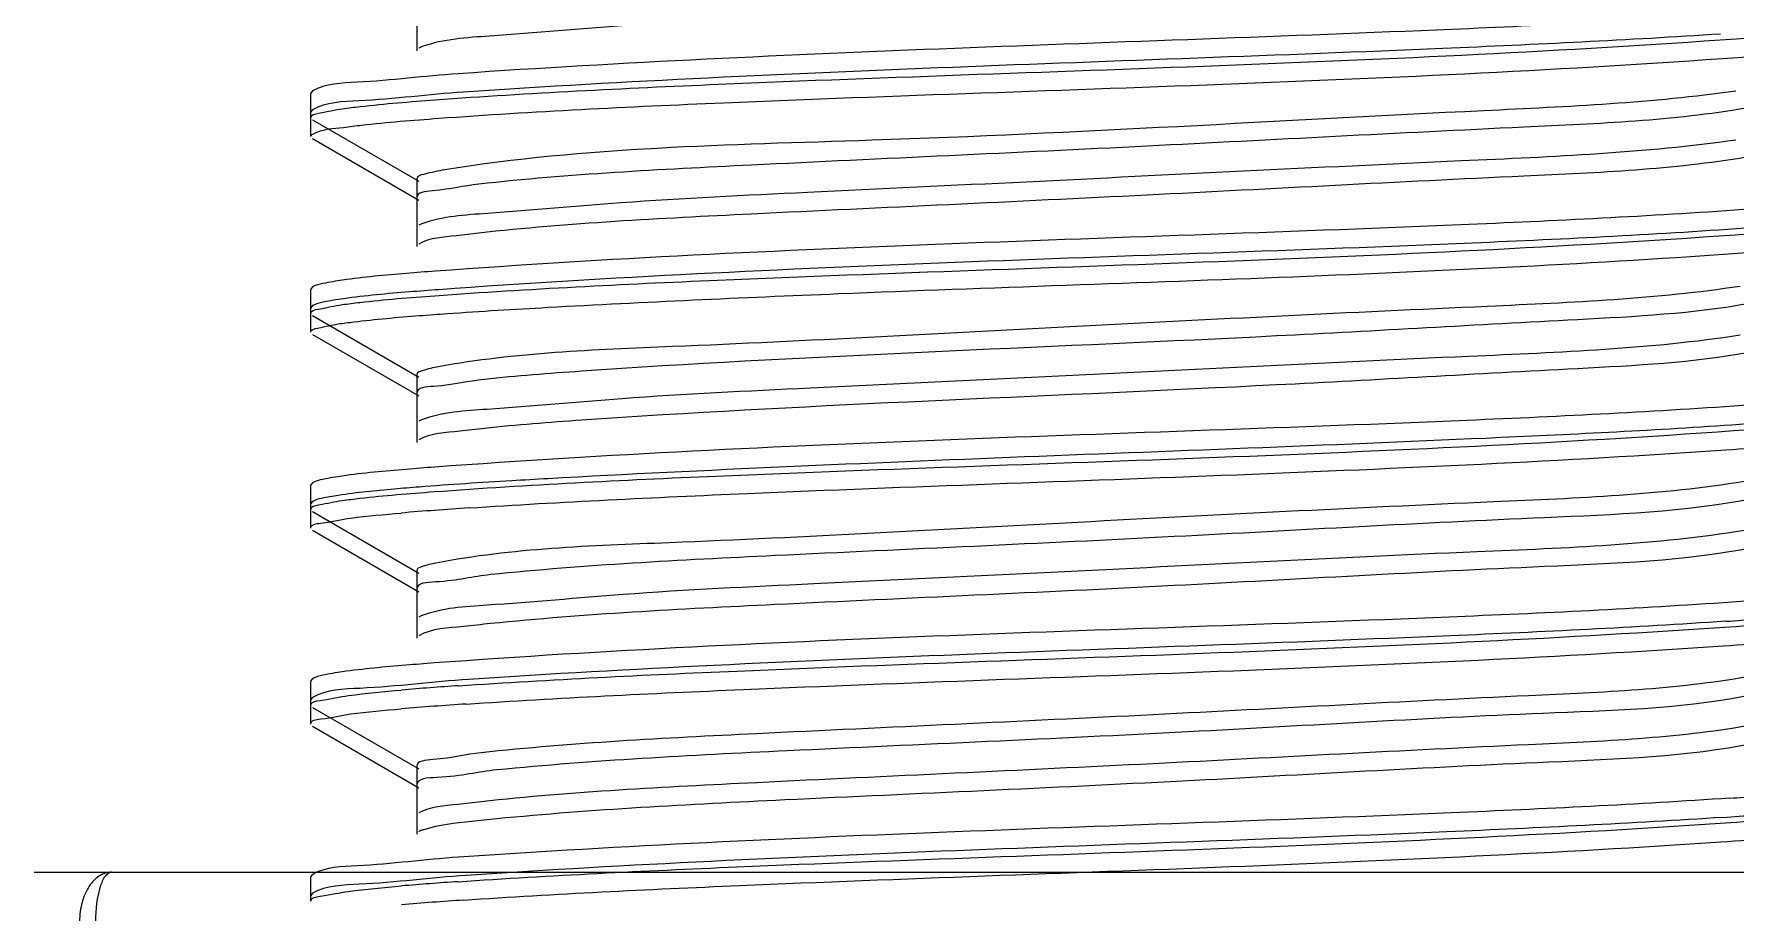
# Model space of a CAD drawing. Extents: x 1725261 to 1937680, y 860327 to 1571294.
# Drawn here: x 1825623.4 to 1825830.3, y 1252904 to 1253010.8 of the extents above; entities that cross this region are included whole.
import ezdxf

# ---------------------------------------------------------------- set-up
doc = ezdxf.new("R2010")
doc.units = 0
doc.header["$LTSCALE"] = 1000
doc.header["$MEASUREMENT"] = 0

msp = doc.modelspace()

# ---------------------------------------------------------------- linework, layer by layer
at = {"linetype": 'Continuous'}
for p, q in [((1825669.89, 1253014.76), (1825669.89, 1253008.81)), ((1825670.57, 1253009.3), (1825670.15, 1253009.11)), ((1825657.22, 1253003.91), (1825657, 1253003.65)), ((1825657, 1253000.67), (1825657, 1253003.65)), ((1825657, 1253000.67), (1825657, 1253003.65)), ((1825657.22, 1253001.63), (1825657, 1253001.37)), ((1825657, 1252998.39), (1825657, 1253001.37)), ((1825657, 1252998.39), (1825657, 1253001.37)), ((1825657.22, 1253000.41), (1825670.15, 1252992.93)), ((1825657.22, 1252998.13), (1825670.15, 1252990.65)), ((1825669.89, 1252993.23), (1825669.89, 1252987.28)), ((1825669.89, 1252990.95), (1825669.89, 1252985)), ((1825670.53, 1252987.75), (1825670.15, 1252987.58)), ((1825657.22, 1252980.1), (1825657, 1252979.83)), ((1825657, 1252976.86), (1825657, 1252979.83)), ((1825657, 1252976.86), (1825657, 1252979.83)), ((1825657.22, 1252977.82), (1825657, 1252977.56)), ((1825657, 1252974.58), (1825657, 1252977.56)), ((1825657, 1252974.58), (1825657, 1252977.56)), ((1825657.22, 1252976.6), (1825670.15, 1252969.12)), ((1825657.22, 1252974.32), (1825670.15, 1252966.84)), ((1825669.89, 1252969.42), (1825669.89, 1252963.46)), ((1825669.89, 1252967.14), (1825669.89, 1252961.18)), ((1825670.49, 1252963.92), (1825670.15, 1252963.76)), ((1825657.22, 1252956.28), (1825657, 1252956.02)), ((1825657, 1252953.05), (1825657, 1252956.02)), ((1825657, 1252953.05), (1825657, 1252956.02)), ((1825657.22, 1252954), (1825657, 1252953.74)), ((1825657, 1252950.77), (1825657, 1252953.74)), ((1825657, 1252950.77), (1825657, 1252953.74)), ((1825657.22, 1252952.78), (1825670.15, 1252945.3)), ((1825657.22, 1252950.51), (1825670.15, 1252943.02)), ((1825669.89, 1252945.6), (1825669.89, 1252939.65)), ((1825669.89, 1252943.32), (1825669.89, 1252937.37)), ((1825670.45, 1252940.09), (1825670.15, 1252939.95)), ((1825657.22, 1252932.47), (1825657, 1252932.21)), ((1825657, 1252929.23), (1825657, 1252932.21)), ((1825657, 1252929.23), (1825657, 1252932.21)), ((1825657.22, 1252930.19), (1825657, 1252929.93)), ((1825657, 1252926.95), (1825657, 1252929.93)), ((1825657, 1252926.95), (1825657, 1252929.93)), ((1825657.22, 1252928.97), (1825670.15, 1252921.49)), ((1825657.22, 1252926.69), (1825670.15, 1252919.21)), ((1825669.89, 1252921.79), (1825669.89, 1252915.84)), ((1825669.89, 1252919.51), (1825669.89, 1252913.56)), ((1825623.37, 1252908.93), (1825881.13, 1252908.93)), ((1825657.22, 1252908.66), (1825657, 1252908.4)), ((1825657, 1252905.42), (1825657, 1252908.4)), ((1825657, 1252905.42), (1825657, 1252908.4)), ((1825657.22, 1252906.38), (1825657, 1252906.12))]:
    msp.add_line(p, q, dxfattribs=at)
for centre, radius, start, end in [((1825704.01, 1252523.48), 430.63, 93.7001, 94.7988), ((1825801.5, 1253356.32), 417.79, 273.7805, 274.8013), ((1825702.36, 1252522.82), 409.7, 93.8313, 94.8034), ((1825703.61, 1252504.75), 425.53, 93.732, 94.7995), ((1825802.16, 1253326.38), 409.36, 273.8319, 274.8049), ((1825801.08, 1253337.82), 423.12, 273.7466, 274.8005), ((1825702.27, 1252500.16), 408.54, 93.839, 94.8036), ((1825703.19, 1252486.24), 420.21, 93.7656, 94.8004)]:
    msp.add_arc(centre, radius, start, end, dxfattribs=at)
for points, knots in [([(1825831.06, 1253019.6), (1825820.31, 1253017.9), (1825791.63, 1253016.84), (1825754.11, 1253014.84), (1825719.73, 1253013.22), (1825697.46, 1253012.17), (1825681.6, 1253010.72), (1825673.17, 1253010.23), (1825670.57, 1253009.3)], [0, 0, 0, 0, 0.202975, 0.533469, 0.701272, 0.84507, 0.948501, 1, 1, 1, 1]), ([(1825829.61, 1253013.19), (1825818.33, 1253012.42), (1825766.76, 1253009.94), (1825715.13, 1253008.75), (1825674.91, 1253006.01)], [0, 0, 0, 0, 0.219054, 1, 1, 1, 1]), ([(1825672.13, 1253002.84), (1825683.6, 1253003.68), (1825736.99, 1253006.28), (1825790.45, 1253007.34), (1825832.28, 1253010.41)], [0, 0, 0, 0, 0.215159, 1, 1, 1, 1]), ([(1825828.41, 1253010.83), (1825817.16, 1253010.09), (1825766.22, 1253007.65), (1825715.21, 1253006.43), (1825675.58, 1253003.78)], [0, 0, 0, 0, 0.221129, 1, 1, 1, 1]), ([(1825672.56, 1253000.59), (1825684.09, 1253001.43), (1825737.4, 1253004.02), (1825790.79, 1253005.06), (1825832.49, 1253008.14)], [0, 0, 0, 0, 0.216534, 1, 1, 1, 1]), ([(1825674.91, 1253006.01), (1825670.82, 1253005.73), (1825665.08, 1253004.94), (1825658.82, 1253004.83), (1825657.23, 1253003.91)], [0, 0, 0, 0, 0.690237, 1, 1, 1, 1]), ([(1825675.58, 1253003.78), (1825671.33, 1253003.49), (1825665.38, 1253002.67), (1825658.88, 1253002.58), (1825657.23, 1253001.63)], [0, 0, 0, 0, 0.690889, 1, 1, 1, 1]), ([(1825830.27, 1253003.9), (1825820.13, 1253002.44), (1825785, 1253000.94), (1825732.8, 1252997.67), (1825690.42, 1252997.09), (1825673.3, 1252994.32)], [0, 0, 0, 0, 0.19541, 0.669181, 1, 1, 1, 1]), ([(1825657, 1253000.67), (1825657, 1253001.04), (1825658.89, 1253001.36), (1825659.89, 1253001.62), (1825660.86, 1253001.75)], [0, 0, 0, 0, 0.27452, 1, 1, 1, 1]), ([(1825660.86, 1253001.75), (1825661.57, 1253001.85), (1825665.32, 1253002.31), (1825669.09, 1253002.61), (1825672.13, 1253002.84)], [0, 0, 0, 0, 0.191293, 1, 1, 1, 1]), ([(1825831.52, 1253001.82), (1825822.61, 1253000.3), (1825798.21, 1252999.29), (1825757.93, 1252997.09), (1825715.55, 1252995.17), (1825688.43, 1252993.8), (1825677.43, 1252992.58)], [0, 0, 0, 0, 0.175715, 0.472791, 0.784833, 1, 1, 1, 1]), ([(1825657, 1252998.39), (1825657, 1252998.52), (1825658.42, 1252999.41), (1825659.72, 1252999.32), (1825660.99, 1252999.49)], [0, 0, 0, 0, 0.088736, 1, 1, 1, 1]), ([(1825660.99, 1252999.49), (1825661.72, 1252999.59), (1825665.57, 1253000.06), (1825669.43, 1253000.36), (1825672.56, 1253000.59)], [0, 0, 0, 0, 0.191581, 1, 1, 1, 1]), ([(1825830.27, 1252997.95), (1825819.2, 1252996.36), (1825790.35, 1252995.18), (1825752.73, 1252993.25), (1825718.7, 1252991.63), (1825696.81, 1252990.6), (1825681.3, 1252989.15), (1825673.05, 1252988.68), (1825670.53, 1252987.75)], [0, 0, 0, 0, 0.209449, 0.539982, 0.706178, 0.848006, 0.949655, 1, 1, 1, 1]), ([(1825831.52, 1252995.86), (1825822.61, 1252994.35), (1825798.21, 1252993.34), (1825757.93, 1252991.14), (1825715.55, 1252989.22), (1825688.43, 1252987.84), (1825677.43, 1252986.63)], [0, 0, 0, 0, 0.175715, 0.472791, 0.784833, 1, 1, 1, 1]), ([(1825673.3, 1252994.32), (1825672.44, 1252994.18), (1825671.52, 1252993.96), (1825669.89, 1252993.57), (1825669.89, 1252993.23)], [0, 0, 0, 0, 0.719335, 1, 1, 1, 1]), ([(1825677.43, 1252992.58), (1825675.54, 1252992.38), (1825673.74, 1252991.83), (1825669.88, 1252991.64), (1825669.89, 1252990.95)], [0, 0, 0, 0, 0.732679, 1, 1, 1, 1]), ([(1825832.28, 1252989.57), (1825820.8, 1252988.73), (1825767.41, 1252986.12), (1825713.95, 1252985.08), (1825672.13, 1252982)], [0, 0, 0, 0, 0.215488, 1, 1, 1, 1]), ([(1825832.49, 1252987.31), (1825821.07, 1252986.46), (1825767.76, 1252983.86), (1825714.37, 1252982.79), (1825672.56, 1252979.75)], [0, 0, 0, 0, 0.214435, 1, 1, 1, 1]), ([(1825677.43, 1252986.63), (1825676.51, 1252986.53), (1825674.1, 1252986.17), (1825671.49, 1252986.08), (1825670.15, 1252985.3)], [0, 0, 0, 0, 0.371503, 1, 1, 1, 1]), ([(1825672.08, 1252979.02), (1825683.53, 1252979.86), (1825736.89, 1252982.47), (1825790.32, 1252983.53), (1825832.15, 1252986.58)], [0, 0, 0, 0, 0.214872, 1, 1, 1, 1]), ([(1825685.84, 1252977.61), (1825697.61, 1252978.26), (1825746.21, 1252980.48), (1825794.86, 1252981.62), (1825831.62, 1252984.27)], [0, 0, 0, 0, 0.242393, 1, 1, 1, 1]), ([(1825660.86, 1252980.92), (1825660.06, 1252980.8), (1825658.85, 1252980.59), (1825657.61, 1252980.32), (1825657.23, 1252980.1)], [0, 0, 0, 0, 0.643044, 1, 1, 1, 1]), ([(1825672.13, 1252982), (1825670.97, 1252981.92), (1825667.21, 1252981.62), (1825663.44, 1252981.28), (1825660.86, 1252980.92)], [0, 0, 0, 0, 0.307527, 1, 1, 1, 1]), ([(1825660.99, 1252978.66), (1825660.16, 1252978.54), (1825658.91, 1252978.33), (1825657.62, 1252978.04), (1825657.23, 1252977.82)], [0, 0, 0, 0, 0.644412, 1, 1, 1, 1]), ([(1825660.84, 1252977.94), (1825661.56, 1252978.04), (1825665.29, 1252978.5), (1825669.05, 1252978.8), (1825672.08, 1252979.02)], [0, 0, 0, 0, 0.191288, 1, 1, 1, 1]), ([(1825672.56, 1252979.75), (1825671.37, 1252979.67), (1825667.51, 1252979.37), (1825663.65, 1252979.03), (1825660.99, 1252978.66)], [0, 0, 0, 0, 0.307193, 1, 1, 1, 1]), ([(1825830.78, 1252980.16), (1825820.63, 1252978.61), (1825793.64, 1252977.48), (1825750.38, 1252975.33), (1825707.91, 1252972.99), (1825681.9, 1252972.1), (1825672.53, 1252970.38)], [0, 0, 0, 0, 0.194375, 0.509802, 0.819766, 1, 1, 1, 1]), ([(1825657, 1252976.86), (1825657, 1252977.23), (1825658.88, 1252977.55), (1825659.88, 1252977.8), (1825660.84, 1252977.94)], [0, 0, 0, 0, 0.274579, 1, 1, 1, 1]), ([(1825660.36, 1252975.59), (1825660.98, 1252975.68), (1825664.25, 1252976.11), (1825667.54, 1252976.39), (1825670.2, 1252976.6)], [0, 0, 0, 0, 0.190886, 1, 1, 1, 1]), ([(1825670.2, 1252976.6), (1825671.34, 1252976.69), (1825676.55, 1252977.07), (1825681.76, 1252977.38), (1825685.84, 1252977.61)], [0, 0, 0, 0, 0.218088, 1, 1, 1, 1]), ([(1825831.96, 1252978.08), (1825825.05, 1252976.82), (1825805.77, 1252975.87), (1825760.11, 1252973.19), (1825721.33, 1252971.87), (1825694.82, 1252970.17)], [0, 0, 0, 0, 0.153234, 0.420019, 1, 1, 1, 1]), ([(1825657, 1252974.58), (1825657, 1252974.91), (1825658.63, 1252975.24), (1825659.51, 1252975.46), (1825660.36, 1252975.59)], [0, 0, 0, 0, 0.277366, 1, 1, 1, 1]), ([(1825830.78, 1252974.21), (1825819.88, 1252972.54), (1825791.05, 1252971.44), (1825753.39, 1252969.47), (1825719.08, 1252967.84), (1825696.95, 1252966.8), (1825681.32, 1252965.32), (1825673, 1252964.88), (1825670.49, 1252963.92)], [0, 0, 0, 0, 0.205905, 0.537229, 0.704613, 0.847545, 0.949803, 1, 1, 1, 1]), ([(1825672.53, 1252970.38), (1825671.86, 1252970.26), (1825671.11, 1252970.08), (1825669.89, 1252969.69), (1825669.89, 1252969.42)], [0, 0, 0, 0, 0.713092, 1, 1, 1, 1]), ([(1825694.82, 1252970.17), (1825693.19, 1252970.06), (1825687.62, 1252969.69), (1825682.06, 1252969.26), (1825678.13, 1252968.85)], [0, 0, 0, 0, 0.293033, 1, 1, 1, 1]), ([(1825831.96, 1252972.13), (1825825.05, 1252970.86), (1825805.77, 1252969.91), (1825760.11, 1252967.24), (1825721.33, 1252965.92), (1825694.82, 1252964.21)], [0, 0, 0, 0, 0.153234, 0.420019, 1, 1, 1, 1]), ([(1825678.13, 1252968.85), (1825676.07, 1252968.63), (1825674.12, 1252968.02), (1825669.89, 1252967.89), (1825669.89, 1252967.14)], [0, 0, 0, 0, 0.734101, 1, 1, 1, 1]), ([(1825832.15, 1252965.75), (1825820.65, 1252964.91), (1825767.29, 1252962.31), (1825713.85, 1252961.26), (1825672.08, 1252958.18)], [0, 0, 0, 0, 0.215892, 1, 1, 1, 1]), ([(1825694.82, 1252964.21), (1825693.19, 1252964.11), (1825687.62, 1252963.73), (1825682.06, 1252963.31), (1825678.13, 1252962.89)], [0, 0, 0, 0, 0.293033, 1, 1, 1, 1]), ([(1825678.13, 1252962.89), (1825677.13, 1252962.79), (1825674.48, 1252962.4), (1825671.61, 1252962.34), (1825670.15, 1252961.49)], [0, 0, 0, 0, 0.374132, 1, 1, 1, 1]), ([(1825672.02, 1252955.2), (1825683.44, 1252956.05), (1825736.75, 1252958.65), (1825790.14, 1252959.72), (1825831.95, 1252962.76)], [0, 0, 0, 0, 0.214475, 1, 1, 1, 1]), ([(1825831.62, 1252963.43), (1825821.66, 1252962.71), (1825773.07, 1252960.3), (1825724.44, 1252958.91), (1825685.84, 1252956.77)], [0, 0, 0, 0, 0.205332, 1, 1, 1, 1]), ([(1825829.05, 1252960.27), (1825833.27, 1252960.56), (1825839.18, 1252961.38), (1825845.63, 1252961.47), (1825847.27, 1252962.41)], [0, 0, 0, 0, 0.690751, 1, 1, 1, 1]), ([(1825676.22, 1252953.22), (1825687.5, 1252953.96), (1825738.44, 1252956.4), (1825789.44, 1252957.61), (1825829.05, 1252960.27)], [0, 0, 0, 0, 0.221562, 1, 1, 1, 1]), ([(1825672.08, 1252958.18), (1825670.93, 1252958.1), (1825667.18, 1252957.8), (1825663.42, 1252957.47), (1825660.84, 1252957.1)], [0, 0, 0, 0, 0.307543, 1, 1, 1, 1]), ([(1825660.84, 1252957.1), (1825660.05, 1252956.99), (1825658.85, 1252956.78), (1825657.61, 1252956.5), (1825657.23, 1252956.28)], [0, 0, 0, 0, 0.642912, 1, 1, 1, 1]), ([(1825670.2, 1252955.76), (1825669.19, 1252955.68), (1825665.9, 1252955.41), (1825662.62, 1252955.09), (1825660.36, 1252954.75)], [0, 0, 0, 0, 0.308217, 1, 1, 1, 1]), ([(1825685.84, 1252956.77), (1825684.37, 1252956.69), (1825679.16, 1252956.39), (1825673.95, 1252956.06), (1825670.2, 1252955.76)], [0, 0, 0, 0, 0.280579, 1, 1, 1, 1]), ([(1825831.27, 1252956.43), (1825821.21, 1252954.79), (1825794.11, 1252953.73), (1825750.55, 1252951.53), (1825707.75, 1252949.11), (1825681.54, 1252948.32), (1825672.22, 1252946.51)], [0, 0, 0, 0, 0.191736, 0.509065, 0.821327, 1, 1, 1, 1]), ([(1825657, 1252953.05), (1825657, 1252953.41), (1825658.87, 1252953.73), (1825659.86, 1252953.99), (1825660.83, 1252954.12)], [0, 0, 0, 0, 0.27466, 1, 1, 1, 1]), ([(1825660.36, 1252954.75), (1825659.68, 1252954.65), (1825658.63, 1252954.46), (1825657.56, 1252954.2), (1825657.23, 1252954)], [0, 0, 0, 0, 0.637141, 1, 1, 1, 1]), ([(1825660.83, 1252954.12), (1825661.54, 1252954.22), (1825665.26, 1252954.68), (1825669, 1252954.98), (1825672.02, 1252955.2)], [0, 0, 0, 0, 0.191269, 1, 1, 1, 1]), ([(1825832.36, 1252954.34), (1825824.03, 1252952.69), (1825800.41, 1252951.88), (1825760.84, 1252949.55), (1825718.09, 1252947.69), (1825690.37, 1252946.28), (1825678.87, 1252945.11)], [0, 0, 0, 0, 0.165505, 0.458699, 0.774611, 1, 1, 1, 1]), ([(1825657, 1252950.77), (1825657, 1252951.23), (1825659.45, 1252951.49), (1825660.67, 1252951.83), (1825661.9, 1252951.99)], [0, 0, 0, 0, 0.270518, 1, 1, 1, 1]), ([(1825831.27, 1252950.47), (1825820.54, 1252948.72), (1825791.75, 1252947.71), (1825754.07, 1252945.68), (1825719.49, 1252944.04), (1825697.12, 1252943.01), (1825681.35, 1252941.5), (1825672.96, 1252941.08), (1825670.45, 1252940.09)], [0, 0, 0, 0, 0.202243, 0.534298, 0.702881, 0.846954, 0.949881, 1, 1, 1, 1]), ([(1825832.35, 1252948.39), (1825824.02, 1252946.74), (1825800.39, 1252945.93), (1825760.83, 1252943.59), (1825718.08, 1252941.74), (1825690.36, 1252940.32), (1825678.87, 1252939.16)], [0, 0, 0, 0, 0.165599, 0.458794, 0.774654, 1, 1, 1, 1]), ([(1825672.22, 1252946.51), (1825671.63, 1252946.39), (1825670.95, 1252946.24), (1825669.89, 1252945.85), (1825669.89, 1252945.6)], [0, 0, 0, 0, 0.70978, 1, 1, 1, 1]), ([(1825678.87, 1252945.11), (1825676.63, 1252944.88), (1825674.51, 1252944.21), (1825669.89, 1252944.14), (1825669.89, 1252943.32)], [0, 0, 0, 0, 0.7344, 1, 1, 1, 1]), ([(1825831.95, 1252941.92), (1825820.43, 1252941.08), (1825767.12, 1252938.49), (1825713.72, 1252937.44), (1825672.02, 1252934.37)], [0, 0, 0, 0, 0.216489, 1, 1, 1, 1]), ([(1825678.87, 1252939.16), (1825677.77, 1252939.05), (1825674.88, 1252938.63), (1825671.74, 1252938.6), (1825670.15, 1252937.67)], [0, 0, 0, 0, 0.375474, 1, 1, 1, 1]), ([(1825829.05, 1252939.44), (1825817.9, 1252938.69), (1825766.96, 1252936.24), (1825715.96, 1252935), (1825676.22, 1252932.38)], [0, 0, 0, 0, 0.219042, 1, 1, 1, 1]), ([(1825829.52, 1252938.77), (1825833.63, 1252939.05), (1825839.39, 1252939.85), (1825845.67, 1252939.96), (1825847.27, 1252940.88)], [0, 0, 0, 0, 0.690301, 1, 1, 1, 1]), ([(1825674.98, 1252931.6), (1825686.26, 1252932.37), (1825737.78, 1252934.85), (1825789.35, 1252936.04), (1825829.52, 1252938.77)], [0, 0, 0, 0, 0.219209, 1, 1, 1, 1]), ([(1825828.73, 1252936.44), (1825833.02, 1252936.73), (1825839.04, 1252937.56), (1825845.6, 1252937.64), (1825847.27, 1252938.6)], [0, 0, 0, 0, 0.69106, 1, 1, 1, 1]), ([(1825675.91, 1252929.38), (1825687.13, 1252930.13), (1825738.07, 1252932.57), (1825789.07, 1252933.79), (1825828.73, 1252936.44)], [0, 0, 0, 0, 0.220537, 1, 1, 1, 1]), ([(1825660.83, 1252933.29), (1825660.04, 1252933.18), (1825658.84, 1252932.97), (1825657.61, 1252932.69), (1825657.23, 1252932.47)], [0, 0, 0, 0, 0.642736, 1, 1, 1, 1]), ([(1825672.02, 1252934.37), (1825670.87, 1252934.28), (1825667.13, 1252933.99), (1825663.4, 1252933.65), (1825660.83, 1252933.29)], [0, 0, 0, 0, 0.307562, 1, 1, 1, 1]), ([(1825676.22, 1252932.38), (1825671.82, 1252932.09), (1825665.66, 1252931.24), (1825658.93, 1252931.17), (1825657.23, 1252930.19)], [0, 0, 0, 0, 0.691494, 1, 1, 1, 1]), ([(1825831.72, 1252932.69), (1825822.93, 1252931.15), (1825798.71, 1252930.18), (1825758.58, 1252927.95), (1825716.11, 1252926.04), (1825688.85, 1252924.66), (1825677.74, 1252923.46)], [0, 0, 0, 0, 0.173459, 0.469678, 0.782575, 1, 1, 1, 1]), ([(1825657, 1252929.23), (1825657, 1252929.67), (1825659.29, 1252929.95), (1825660.44, 1252930.27), (1825661.6, 1252930.41)], [0, 0, 0, 0, 0.271515, 1, 1, 1, 1]), ([(1825832.73, 1252930.61), (1825824.71, 1252928.87), (1825801.47, 1252928.2), (1825762.3, 1252925.77), (1825719.38, 1252923.96), (1825691.37, 1252922.52), (1825679.64, 1252921.37)], [0, 0, 0, 0, 0.160367, 0.451606, 0.769465, 1, 1, 1, 1]), ([(1825657, 1252926.95), (1825657, 1252927.41), (1825659.42, 1252927.68), (1825660.63, 1252928.01), (1825661.84, 1252928.17)], [0, 0, 0, 0, 0.270697, 1, 1, 1, 1]), ([(1825831.72, 1252926.74), (1825822.93, 1252925.2), (1825798.71, 1252924.22), (1825758.58, 1252922), (1825716.11, 1252920.09), (1825688.85, 1252918.71), (1825677.74, 1252917.51)], [0, 0, 0, 0, 0.173459, 0.469678, 0.782575, 1, 1, 1, 1]), ([(1825677.74, 1252923.46), (1825675.77, 1252923.25), (1825673.9, 1252922.67), (1825669.88, 1252922.51), (1825669.89, 1252921.79)], [0, 0, 0, 0, 0.733117, 1, 1, 1, 1]), ([(1825832.45, 1252924.59), (1825824.27, 1252922.94), (1825800.95, 1252922.16), (1825761.75, 1252919.81), (1825719.08, 1252917.98), (1825691.28, 1252916.56), (1825679.64, 1252915.42)], [0, 0, 0, 0, 0.163392, 0.454692, 0.77088, 1, 1, 1, 1]), ([(1825679.64, 1252921.37), (1825677.21, 1252921.14), (1825674.93, 1252920.39), (1825669.89, 1252920.39), (1825669.89, 1252919.51)], [0, 0, 0, 0, 0.735038, 1, 1, 1, 1]), ([(1825677.74, 1252917.51), (1825676.78, 1252917.4), (1825674.27, 1252917.03), (1825671.54, 1252916.95), (1825670.15, 1252916.14)], [0, 0, 0, 0, 0.372448, 1, 1, 1, 1]), ([(1825829.52, 1252917.94), (1825818.24, 1252917.17), (1825766.73, 1252914.69), (1825715.16, 1252913.5), (1825674.98, 1252910.76)], [0, 0, 0, 0, 0.219207, 1, 1, 1, 1]), ([(1825829.61, 1252914.97), (1825833.7, 1252915.24), (1825839.43, 1252916.04), (1825845.68, 1252916.15), (1825847.27, 1252917.07)], [0, 0, 0, 0, 0.690199, 1, 1, 1, 1]), ([(1825679.64, 1252915.42), (1825678.6, 1252915.32), (1825675.63, 1252914.98), (1825672.6, 1252914.7), (1825670.74, 1252914.1)], [0, 0, 0, 0, 0.346313, 1, 1, 1, 1]), ([(1825674.91, 1252907.78), (1825686.2, 1252908.55), (1825737.77, 1252911.04), (1825789.4, 1252912.22), (1825829.61, 1252914.97)], [0, 0, 0, 0, 0.219134, 1, 1, 1, 1]), ([(1825828.73, 1252915.6), (1825817.53, 1252914.86), (1825766.59, 1252912.41), (1825715.59, 1252911.19), (1825675.91, 1252908.55)], [0, 0, 0, 0, 0.220078, 1, 1, 1, 1]), ([(1825828.42, 1252912.61), (1825832.79, 1252912.9), (1825838.9, 1252913.74), (1825845.58, 1252913.81), (1825847.27, 1252914.79)], [0, 0, 0, 0, 0.69135, 1, 1, 1, 1]), ([(1825670.74, 1252914.1), (1825670.62, 1252914.07), (1825670.42, 1252914), (1825670.23, 1252913.91), (1825670.15, 1252913.86)], [0, 0, 0, 0, 0.561257, 1, 1, 1, 1]), ([(1825675.59, 1252905.55), (1825686.76, 1252906.3), (1825737.7, 1252908.74), (1825788.7, 1252909.98), (1825828.42, 1252912.61)], [0, 0, 0, 0, 0.219504, 1, 1, 1, 1]), ([(1825674.98, 1252910.76), (1825670.87, 1252910.48), (1825665.11, 1252909.69), (1825658.83, 1252909.58), (1825657.23, 1252908.66)], [0, 0, 0, 0, 0.690312, 1, 1, 1, 1]), ([(1825632.8, 1252908.93), (1825632.29, 1252908.93), (1825631.18, 1252908.57), (1825629.92, 1252907.2), (1825629.1, 1252905.26), (1825628.91, 1252903.76), (1825628.91, 1252902.98)], [0, 0, 0, 0, 0.195972, 0.42512, 0.697797, 1, 1, 1, 1]), ([(1825630.89, 1252902.98), (1825630.89, 1252904.41), (1825631.1, 1252906.35), (1825631.86, 1252908.38), (1825632.52, 1252908.93), (1825632.8, 1252908.93)], [0, 0, 0, 0, 0.657525, 0.871922, 1, 1, 1, 1]), ([(1825675.91, 1252908.55), (1825671.58, 1252908.26), (1825665.52, 1252907.42), (1825658.91, 1252907.34), (1825657.23, 1252906.38)], [0, 0, 0, 0, 0.691204, 1, 1, 1, 1]), ([(1825657, 1252905.42), (1825657, 1252905.85), (1825659.28, 1252906.14), (1825660.43, 1252906.45), (1825661.58, 1252906.6)], [0, 0, 0, 0, 0.271576, 1, 1, 1, 1])]:
    msp.add_open_spline(points, degree=3, knots=knots, dxfattribs=at)
for points in [[(1825661.9, 1252951.99), (1825663.92, 1252952.24), (1825665.95, 1252952.43), (1825667.99, 1252952.6)], [(1825661.6, 1252930.41), (1825663.74, 1252930.69), (1825665.9, 1252930.89), (1825668.05, 1252931.08)], [(1825661.84, 1252928.17), (1825663.89, 1252928.43), (1825665.95, 1252928.62), (1825668.01, 1252928.79)], [(1825661.58, 1252906.6), (1825663.73, 1252906.88), (1825665.89, 1252907.08), (1825668.06, 1252907.26)]]:
    msp.add_open_spline(points, degree=3, dxfattribs=at)

doc.saveas('drawing.dxf')
